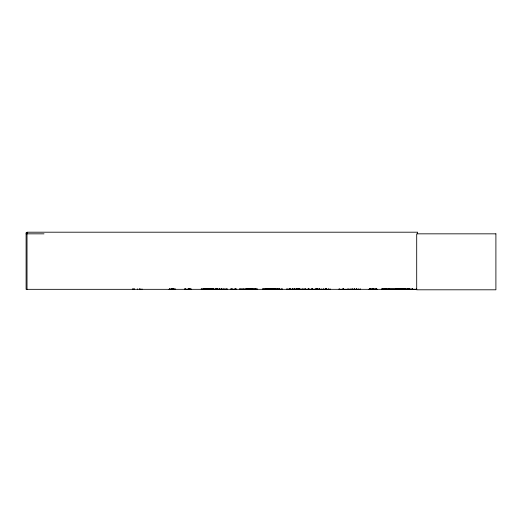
<?xml version="1.0" encoding="UTF-8"?>
<svg xmlns="http://www.w3.org/2000/svg" width="522" height="522" viewBox="0 0 522 522"><rect width="100%" height="100%" fill="white"/><g stroke="black" fill="none" stroke-linecap="round" stroke-linejoin="round"><path stroke-width="0.78" d="M308.097 289.312L308.156 288.868L308.156 289.214M321.741 289.312L321.741 288.868M350.151 289.312L350.151 288.868M358.542 289.312L358.549 288.868M315.236 289.312L315.249 288.868M323.64 289.26L323.64 288.868M408.126 288.868L407.845 289.332L407.956 288.868M316.495 289.26L316.573 288.868M399.793 289.26L398.906 289.299L399.226 288.96L399.669 289.286L399.186 289.129M416.341 289.273L416.347 288.868M286.702 289.26L286.728 288.868M292.535 289.273L292.574 288.868M275.277 289.273L275.303 288.751M290.434 289.26L290.473 288.868M311.562 289.26L311.601 288.868M354.262 289.273L354.21 288.751M354.516 289.214L354.503 288.751M184.964 289.332L191.228 288.907L191.267 289.332M169.415 289.26L169.376 288.868M213.217 289.26L213.198 288.868M203.613 289.273L203.645 288.751M208.448 289.26L208.35 288.907L208.317 289.332M168.971 289.332L175.288 289.273M212.493 289.26L212.441 288.751M223.129 289.26L223.051 288.868M272.523 289.273L272.393 288.751M273.515 289.273L273.456 288.751M248.283 289.26L248.302 288.907M281.58 289.26L281.599 288.907M395.337 289.318L396.322 289.286L395.441 289.195M396.746 289.195L396.961 289.318M407.728 288.888L407.76 289.195M409.059 289.195L409.222 288.868M409.241 289.273L409.365 288.888M286.578 289.273L330.145 289.312L330.139 288.868M292.64 289.273L292.685 288.868M369.054 289.299L369.374 288.96L377.093 289.286L369.074 289.318L369.707 289.286L369.374 288.96M372.46 289.332L373.419 288.96L373.856 289.286L373.53 288.96L373.223 289.318M376.767 288.96L376.44 289.299L377.034 289.325M381.934 288.96C382.985 289.384 380.897 289.41 381.934 288.96L394.456 288.966M385.477 289.312L385.171 289.11M385.321 289.129L384.844 289.299L386.091 288.96L386.208 289.312M399.337 289.11L398.925 289.318M399.813 289.312L400.185 289.129M399.996 289.129L400.413 289.325L400.035 288.96M403.382 288.96C402.338 289.41 404.426 289.384 403.382 288.96L395.996 288.96M217.302 289.273L217.335 288.907L217.393 289.286M297.553 289.273L297.586 288.907L297.612 289.332M396.831 289.332L397.066 289.195M348.154 289.273L360.624 289.286M185.212 289.273L185.251 288.907M252.309 289.273L252.354 288.907M257.548 289.273L239.826 289.273M227.338 289.273L201.296 288.907M236.551 289.273L230.535 289.273M370.228 289.129L369.883 289.318L370.183 288.96L370.411 289.312M373.308 289.312L372.721 288.96L372.421 289.318M373.837 289.312L373.458 289.129M375.918 289.129L376.284 289.286L375.957 288.96L375.736 289.312M388.479 289.129L388.844 289.286L388.512 288.96L388.296 289.312M397.072 289.325L396.798 288.96L396.479 289.299L396.844 289.129M400.302 289.325L400.146 288.96L399.715 289.299L399.806 288.868M402.534 289.129L402.899 289.286L402.573 288.96L402.351 289.312M272.83 289.273L272.889 288.907L272.947 289.332M273.822 289.273L273.88 288.907M281.28 289.273L281.541 289.273M27.731 232.786L26.1 232.786L26.1 289.332L416.804 289.332M26.1 233.836L44.005 233.836M203.051 288.966L213.498 288.966M245.908 288.966L256.361 288.966M262.52 288.966L280.02 288.966M410.018 289.084L394.841 289.084L416.549 289.312L416.536 288.868M203.032 289.116L213.524 289.116M245.888 289.116L256.38 289.103M262.501 289.116L280.04 289.103M369.335 289.129L376.806 289.129M381.895 289.129L394.475 289.116M394.841 289.195L410.018 289.195M262.514 289.299L280.027 289.299M381.615 289.299L394.469 289.299M386.358 289.325L385.171 288.96M372.949 289.312L372.61 288.96M293.305 289.332L293.357 288.868L293.475 289.273M317.728 289.273L317.676 288.907M251.584 289.273L251.539 288.907M213.263 289.26L213.27 288.868M212.611 289.26L212.598 288.751M209.022 289.26L209.048 288.633M215.671 289.273L215.625 288.907M251.036 289.273L250.991 288.907L250.952 289.332M245.138 289.273L245.092 288.907M223.103 289.26L223.194 288.868M217.126 289.26L217.074 288.868M316.417 289.273L316.495 288.868M294.943 289.273L294.91 288.907M296.457 289.273L296.424 288.907M247.297 289.273L247.291 288.907M272.256 289.26L272.171 288.868M308.724 289.273L308.717 288.751M308.613 289.273L308.593 288.907M400.909 289.26L400.903 288.868M323.829 289.273L323.829 288.868M339.202 289.273L339.202 288.868M315.445 289.332L315.438 288.868M417.62 233.836L417.62 232.199L27.02 232.199L27.02 289.332M412.465 288.751L412.465 289.332M412.315 288.751L412.315 289.332M412.171 288.751L412.171 289.332M412.028 288.751L412.028 289.332M410.005 288.888L410.018 289.318M405.085 288.751L405.085 289.332M404.798 288.751L404.798 289.332M404.23 288.751L404.23 289.332M403.943 288.751L403.943 289.332M360.31 288.868L360.31 289.332M356.722 288.751L356.722 289.332M356.513 288.751L356.513 289.332M352.246 288.751L352.246 289.332M352.037 288.751L352.037 289.332M348.448 288.868L348.448 289.332M347.6 288.868L347.6 289.332L339.143 289.312L339.15 288.868M343.541 288.751L343.541 289.332L343.496 288.751M343.385 288.868L343.385 289.332M343.248 288.751L343.208 289.332M342.478 288.751L342.478 289.332M328.495 288.633L328.495 289.332M326.655 288.868L326.655 289.332M326.602 288.868L326.602 289.332M326.093 288.751L326.08 289.332M325.8 288.751L325.793 289.332M325.695 288.751L325.695 289.332M319.758 288.751L319.758 289.332M319.608 288.751L319.608 289.332M319.464 288.751L319.464 289.332M319.32 288.751L319.32 289.332M318.603 288.868L318.603 289.332M317.617 288.868L317.617 289.332M312.515 288.751L312.515 289.332M312.45 288.751L312.476 289.332M312.228 288.751L312.202 289.332M312.163 288.751L312.163 289.332M312.039 288.751L312.039 289.332M309.154 288.868L309.154 289.332M308.574 288.868L308.574 289.332M308.469 288.751L308.469 289.332M305.377 288.751L305.377 289.332M305.168 288.751L305.168 289.332M304.567 288.868L304.567 289.332M303.641 288.868L303.641 289.332M302.616 288.868L302.616 289.332M302.023 288.868L302.023 289.332M299.961 288.633L299.961 289.332M299.674 288.751L299.674 289.332M299.393 288.751L299.4 289.332M298.486 288.868L298.486 289.332M298.434 288.868L298.434 289.332M298.088 288.751L298.088 289.332M297.84 288.751L297.84 289.332M296.372 288.751L296.398 289.332M296.124 288.751L296.124 289.332M294.884 288.868L294.884 289.332M294.656 288.751L294.656 289.332M294.408 288.751L294.408 289.332M292.405 288.751L292.398 289.332M292.157 288.868L292.157 289.332M290.134 288.751L290.134 289.332M289.925 288.751L289.925 289.332M289.312 288.751L289.312 289.332M289.129 288.751L289.129 289.332M287.328 288.868L287.328 289.332M282.611 288.751L282.617 289.332M281.71 288.868L281.652 289.332M277.423 288.868L277.423 289.332M275.564 288.751L275.564 289.332M275.479 288.868L275.479 289.332M274.35 288.751L274.389 289.332M273.939 288.868L273.939 289.332M273.685 288.751L273.685 289.332M272.138 288.751L272.138 289.332M270.879 288.868L270.879 289.332M269.593 288.751L269.593 289.332M269.365 288.751L269.365 289.332M268.145 288.868L268.145 289.332M268.054 288.633L268.054 289.332M266.416 288.633L266.416 289.332M265.626 288.868L265.626 289.332M257.64 288.868L257.64 289.332M255.839 288.751L255.839 289.332M255.656 288.751L255.656 289.332M252.4 288.868L252.4 289.332M251.487 288.868L251.487 289.332M249.32 288.751L249.32 289.332M248.635 288.751L248.635 289.332M248.485 288.751L248.485 289.332M248.413 288.868L248.361 289.332M247.441 288.751L247.441 289.332M247.232 288.751L247.239 289.332M247.082 288.868L247.082 289.332M245.053 288.868L245.053 289.332M243.924 288.868L243.924 289.332M243.115 288.751L243.115 289.332M242.86 288.751L242.86 289.332M241.092 288.751L241.092 289.332M240.942 288.751L240.942 289.332M239.728 288.868L239.728 289.332M236.655 288.868L236.655 289.332M235.435 288.751L235.435 289.332M235.292 288.751L235.292 289.332M234.678 288.868L234.678 289.332M232.453 288.868L232.453 289.332M231.827 288.751L231.827 289.332M231.683 288.751L231.683 289.332M230.437 288.868L230.437 289.332M227.435 288.868L227.435 289.332M226.196 288.751L226.196 289.332M226.046 288.751L226.046 289.332M224.61 288.868L224.61 289.332M221.582 288.751L221.582 289.332M221.328 288.751L221.328 289.332M219.782 288.633L219.782 289.332M219.514 288.751L219.514 289.332M219.305 288.751L219.305 289.332M219.168 288.868L219.168 289.332M216.982 288.751L216.982 289.332M216.78 288.751L216.78 289.332M215.573 288.868L215.573 289.332M212.545 288.868L212.558 289.332M211.319 288.751L211.319 289.332M211.169 288.751L211.169 289.332L211.084 288.907M211.038 288.868L211.038 289.332M210.679 288.633L210.679 289.332M210.346 288.751L210.346 289.332M210.203 288.751L210.203 289.332M209.694 288.751L209.694 289.332M209.544 288.751L209.544 289.332M208.957 288.868L208.957 289.332M208.506 288.868L208.506 289.332M207.156 288.868L207.156 289.332M207.103 288.751L207.103 289.332M206.947 288.751L206.947 289.332M203.971 288.868L203.971 289.332M203.436 288.751L203.436 289.332M201.257 288.868L201.257 289.332M190.106 288.633L190.106 289.332M189.042 288.751L189.042 289.332M188.951 288.633L188.951 289.332M188.833 288.751L188.833 289.332M185.343 288.633L185.297 289.332M184.671 288.633L184.671 289.332M175.372 288.868L175.372 289.332M174.276 288.633L174.276 289.332M173.617 288.868L173.617 289.332M173.2 288.633L173.187 289.332M173.03 289.332L173.03 288.751L172.886 289.332M172.691 288.633L172.691 289.332M172.377 288.751L172.377 289.332M172.227 288.751L172.227 289.332M171.568 288.633L171.568 289.332M171.053 288.633L171.053 289.332M170.035 288.868L170.035 289.332M169.474 288.868L169.474 289.332M141.977 288.868L141.977 289.332M140.235 288.868L140.235 289.332M139.792 288.868L139.792 289.332M139.322 288.868L139.322 289.332M137.547 288.868L137.547 289.332M134.337 288.633L134.337 289.332M133.665 288.633L133.665 289.332M132.705 288.633L132.705 289.332M382.743 288.96C381.706 289.41 383.794 289.384 382.743 288.96M389.321 288.96C388.283 289.41 390.371 289.384 389.321 288.96M495.9 233.836L416.7 233.836L416.7 289.801L495.9 289.801L495.9 233.836M316.247 289.273L316.215 288.907L316.188 289.332M239.898 289.273L239.866 288.907L239.839 289.332M279.609 289.273L279.583 288.907L279.557 289.332M317.2 289.332L317.2 288.751L317.167 289.332"/></g></svg>
